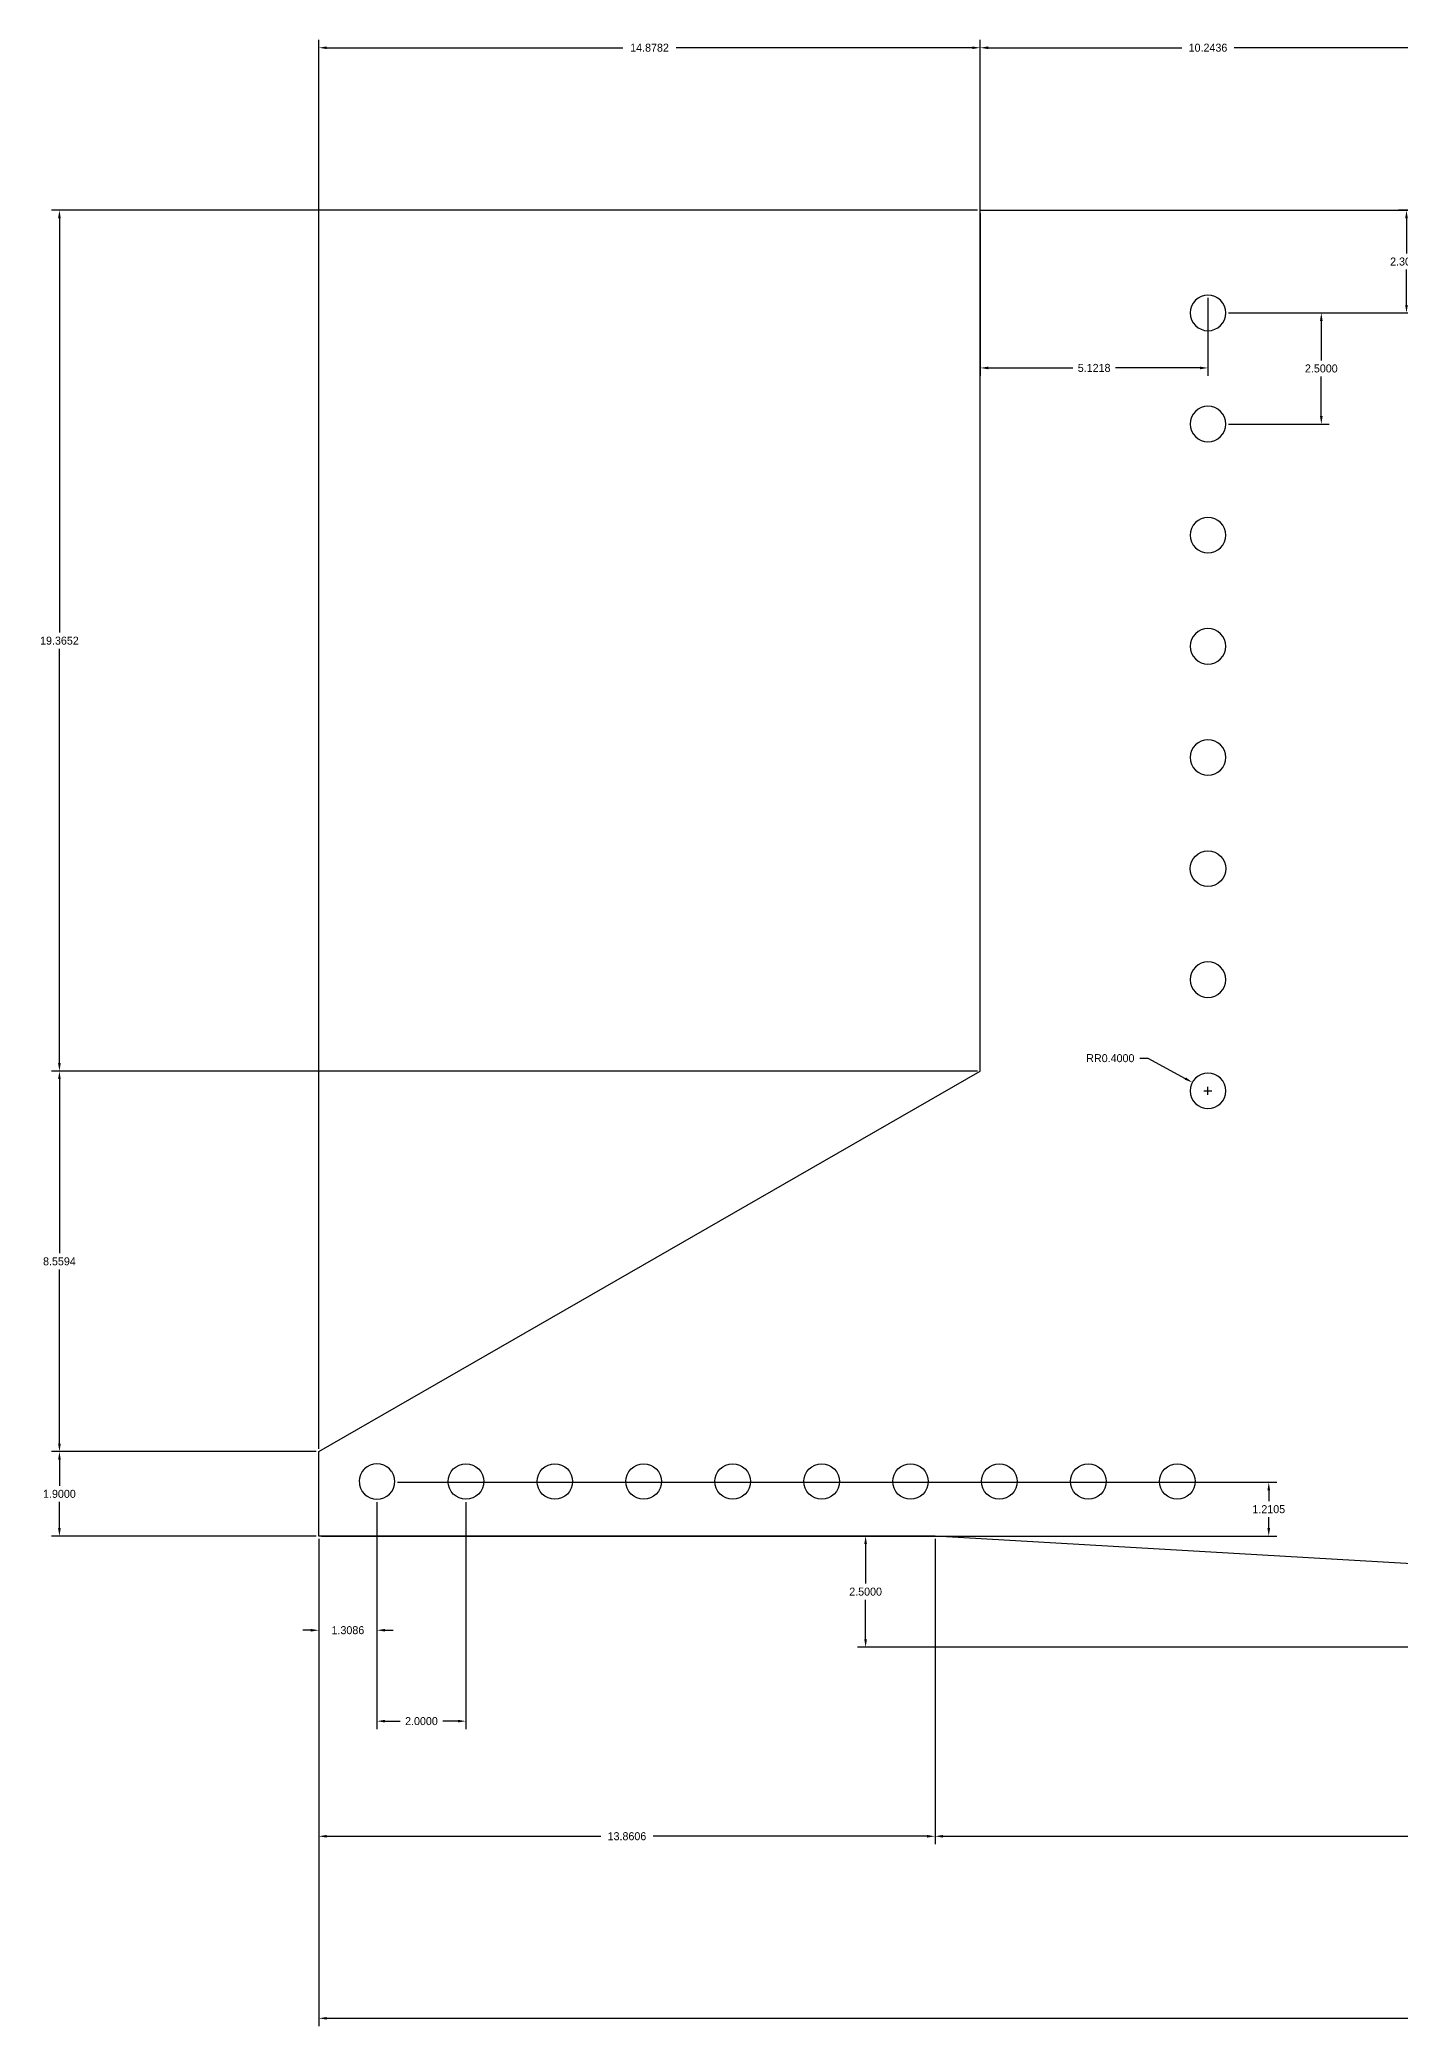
# Model space of a CAD drawing. Header units: millimetres. Extents: x -53 to 104, y -220 to 130.
# Drawn here: x -53.25 to -22.65, y -218.34 to -173.65 of the extents above; entities that cross this region are included whole.
import ezdxf

# ---------------------------------------------------------------- set-up
doc = ezdxf.new("R2010")
doc.units = ezdxf.units.MM
doc.header["$MEASUREMENT"] = 0
doc.layers.add('Standard', color=18, linetype='Continuous', true_color=0x000000)
doc.dimstyles.get("Standard").update_dxf_attribs({"dimtxt": 0.18, "dimasz": 0.18, "dimexe": 0.18, "dimexo": 0.0625, "dimgap": 0.09, "dimtad": 0, "dimtih": 1, "dimtoh": 1, "dimdec": 4, "dimzin": 0, "dimdsep": 46, "dimtxsty": 'Standard', "dimcen": 0.09, "dimadec": 0, "dimazin": 0, "dimtfac": 1, "dimtdec": 4, "dimtofl": 0, "dimtmove": 0, "dimatfit": 3, "dimfxl": 1, "dimtolj": 1, "dimtzin": 0, "dimarcsym": 0})

# ---------------------------------------------------------------- blocks, each defined once
blk = doc.blocks.new('*D1')
at = {"layer": 'Defpoints', "color": 0}
for p in [(-27.326, -197.109), (-26.975, -197.3)]:
    blk.add_point(p, dxfattribs=at)
at = {"layer": 'Standard', "color": 0, "lineweight": -2}
for p, q in [((-28.509, -196.565), (-28.329, -196.565)), ((-28.329, -196.565), (-27.485, -197.023))]:
    blk.add_line(p, q, dxfattribs=at)
at = {"layer": 'Standard', "color": 0}
for p, q in [((-27.065, -197.3), (-26.885, -197.3)), ((-26.975, -197.39), (-26.975, -197.21))]:
    blk.add_line(p, q, dxfattribs=at)
blk.add_solid([(-27.499, -197.049), (-27.47, -196.997), (-27.326, -197.109)], dxfattribs=at)
at = {"layer": 'Standard', "color": 0, "insert": (-29.171, -196.565), "char_height": 0.18, "attachment_point": 5}
blk.add_mtext('\\A1;RR0.4000', dxfattribs=at)
blk = doc.blocks.new('*D2')
at = {"layer": 'Defpoints', "color": 0}
for p in [(-45.266, -206.104), (-46.975, -207.315), (-25.608, -207.315)]:
    blk.add_point(p, dxfattribs=at)
at = {"layer": 'Standard', "color": 0, "lineweight": -2}
for p, q in [((-45.204, -206.104), (-25.428, -206.104)), ((-25.608, -206.284), (-25.608, -206.528)), ((-25.608, -207.135), (-25.608, -206.891)), ((-46.912, -207.315), (-25.428, -207.315))]:
    blk.add_line(p, q, dxfattribs=at)
at = {"layer": 'Standard', "color": 0}
for points in [[(-25.578, -206.284), (-25.638, -206.284), (-25.608, -206.104)], [(-25.638, -207.135), (-25.578, -207.135), (-25.608, -207.315)]]:
    blk.add_solid(points, dxfattribs=at)
at = {"layer": 'Standard', "color": 0, "insert": (-25.608, -206.71), "char_height": 0.18, "attachment_point": 5}
blk.add_mtext('\\A1;1.2105', dxfattribs=at)
blk = doc.blocks.new('*D3')
at = {"layer": 'Defpoints', "color": 0}
for p in [(-45.666, -206.486), (-43.666, -206.486), (-43.666, -211.477)]:
    blk.add_point(p, dxfattribs=at)
at = {"layer": 'Standard', "color": 0, "lineweight": -2}
for p, q in [((-45.666, -206.549), (-45.666, -211.657)), ((-43.666, -206.549), (-43.666, -211.657)), ((-45.486, -211.477), (-45.148, -211.477)), ((-43.846, -211.477), (-44.184, -211.477))]:
    blk.add_line(p, q, dxfattribs=at)
at = {"layer": 'Standard', "color": 0}
for points in [[(-45.486, -211.447), (-45.486, -211.507), (-45.666, -211.477)], [(-43.846, -211.507), (-43.846, -211.447), (-43.666, -211.477)]]:
    blk.add_solid(points, dxfattribs=at)
at = {"layer": 'Standard', "color": 0, "insert": (-44.666, -211.477), "char_height": 0.18, "attachment_point": 5}
blk.add_mtext('\\A1;2.0000', dxfattribs=at)
blk = doc.blocks.new('*D4')
at = {"layer": 'Defpoints', "color": 0}
for p in [(-45.666, -206.486), (-46.975, -207.315), (-46.975, -209.432)]:
    blk.add_point(p, dxfattribs=at)
at = {"layer": 'Standard', "color": 0, "lineweight": -2}
for p, q in [((-45.666, -206.549), (-45.666, -209.612)), ((-46.975, -207.377), (-46.975, -209.612)), ((-47.155, -209.432), (-47.335, -209.432)), ((-45.486, -209.432), (-45.306, -209.432))]:
    blk.add_line(p, q, dxfattribs=at)
at = {"layer": 'Standard', "color": 0}
for points in [[(-47.155, -209.462), (-47.155, -209.402), (-46.975, -209.432)], [(-45.486, -209.402), (-45.486, -209.462), (-45.666, -209.432)]]:
    blk.add_solid(points, dxfattribs=at)
at = {"layer": 'Standard', "color": 0, "insert": (-46.321, -209.432), "char_height": 0.18, "attachment_point": 5}
blk.add_mtext('\\A1;1.3086', dxfattribs=at)
blk = doc.blocks.new('*D5')
at = {"layer": 'Defpoints', "color": 0}
for p in [(-26.575, -179.8), (-26.575, -182.3), (-24.426, -182.3)]:
    blk.add_point(p, dxfattribs=at)
at = {"layer": 'Standard', "color": 0, "lineweight": -2}
for p, q in [((-26.512, -179.8), (-24.246, -179.8)), ((-24.426, -179.98), (-24.426, -180.868)), ((-24.426, -182.12), (-24.426, -181.231)), ((-26.512, -182.3), (-24.246, -182.3))]:
    blk.add_line(p, q, dxfattribs=at)
at = {"layer": 'Standard', "color": 0}
for points in [[(-24.396, -179.98), (-24.456, -179.98), (-24.426, -179.8)], [(-24.456, -182.12), (-24.396, -182.12), (-24.426, -182.3)]]:
    blk.add_solid(points, dxfattribs=at)
at = {"layer": 'Standard', "color": 0, "insert": (-24.426, -181.05), "char_height": 0.18, "attachment_point": 5}
blk.add_mtext('\\A1;2.5000', dxfattribs=at)
blk = doc.blocks.new('*D6')
at = {"layer": 'Defpoints', "color": 0}
for p in [(-22.51, -177.49), (-21.853, -177.49), (-26.575, -179.8)]:
    blk.add_point(p, dxfattribs=at)
at = {"layer": 'Standard', "color": 0, "lineweight": -2}
for p, q in [((-21.915, -177.49), (-22.69, -177.49)), ((-22.51, -177.67), (-22.51, -178.463)), ((-22.51, -179.62), (-22.51, -178.827)), ((-26.512, -179.8), (-22.33, -179.8))]:
    blk.add_line(p, q, dxfattribs=at)
at = {"layer": 'Standard', "color": 0}
for points in [[(-22.48, -177.67), (-22.54, -177.67), (-22.51, -177.49)], [(-22.54, -179.62), (-22.48, -179.62), (-22.51, -179.8)]]:
    blk.add_solid(points, dxfattribs=at)
at = {"layer": 'Standard', "color": 0, "insert": (-22.51, -178.645), "char_height": 0.18, "attachment_point": 5}
blk.add_mtext('\\A1;2.3095', dxfattribs=at)
blk = doc.blocks.new('*D7')
at = {"layer": 'Defpoints', "color": 0}
for p in [(-32.097, -177.49), (-26.975, -179.4), (-26.975, -181.038)]:
    blk.add_point(p, dxfattribs=at)
at = {"layer": 'Standard', "color": 0, "lineweight": -2}
for p, q in [((-32.097, -177.553), (-32.097, -181.218)), ((-26.975, -179.462), (-26.975, -181.218)), ((-31.917, -181.038), (-30.018, -181.038)), ((-27.155, -181.038), (-29.054, -181.038))]:
    blk.add_line(p, q, dxfattribs=at)
at = {"layer": 'Standard', "color": 0}
for points in [[(-31.917, -181.008), (-31.917, -181.068), (-32.097, -181.038)], [(-27.155, -181.068), (-27.155, -181.008), (-26.975, -181.038)]]:
    blk.add_solid(points, dxfattribs=at)
at = {"layer": 'Standard', "color": 0, "insert": (-29.536, -181.038), "char_height": 0.18, "attachment_point": 5}
blk.add_mtext('\\A1;5.1218', dxfattribs=at)
blk = doc.blocks.new('*D8')
at = {"layer": 'Defpoints', "color": 0}
for p in [(-33.114, -207.315), (-34.676, -209.815), (9.911, -209.815)]:
    blk.add_point(p, dxfattribs=at)
at = {"layer": 'Standard', "color": 0, "lineweight": -2}
for p, q in [((-33.177, -207.315), (-34.856, -207.315)), ((-34.676, -207.495), (-34.676, -208.383)), ((-34.676, -209.635), (-34.676, -208.747)), ((9.849, -209.815), (-34.856, -209.815))]:
    blk.add_line(p, q, dxfattribs=at)
at = {"layer": 'Standard', "color": 0}
for points in [[(-34.646, -207.495), (-34.706, -207.495), (-34.676, -207.315)], [(-34.706, -209.635), (-34.646, -209.635), (-34.676, -209.815)]]:
    blk.add_solid(points, dxfattribs=at)
at = {"layer": 'Standard', "color": 0, "insert": (-34.676, -208.565), "char_height": 0.18, "attachment_point": 5}
blk.add_mtext('\\A1;2.5000', dxfattribs=at)
blk = doc.blocks.new('*D12')
at = {"layer": 'Defpoints', "color": 0}
for p in [(-46.975, -205.415), (-52.809, -207.315), (-46.975, -207.315)]:
    blk.add_point(p, dxfattribs=at)
at = {"layer": 'Standard', "color": 0, "lineweight": -2}
for p, q in [((-47.037, -205.415), (-52.989, -205.415)), ((-52.809, -205.595), (-52.809, -206.183)), ((-52.809, -207.135), (-52.809, -206.547)), ((-47.037, -207.315), (-52.989, -207.315))]:
    blk.add_line(p, q, dxfattribs=at)
at = {"layer": 'Standard', "color": 0}
for points in [[(-52.779, -205.595), (-52.839, -205.595), (-52.809, -205.415)], [(-52.839, -207.135), (-52.779, -207.135), (-52.809, -207.315)]]:
    blk.add_solid(points, dxfattribs=at)
at = {"layer": 'Standard', "color": 0, "insert": (-52.809, -206.365), "char_height": 0.18, "attachment_point": 5}
blk.add_mtext('\\A1;1.9000', dxfattribs=at)
blk = doc.blocks.new('*D13')
at = {"layer": 'Defpoints', "color": 0}
for p in [(-32.097, -196.855), (-52.809, -205.415), (-46.975, -205.415)]:
    blk.add_point(p, dxfattribs=at)
at = {"layer": 'Standard', "color": 0, "lineweight": -2}
for p, q in [((-32.159, -196.855), (-52.989, -196.855)), ((-52.809, -197.035), (-52.809, -200.951)), ((-52.809, -205.235), (-52.809, -201.319)), ((-47.037, -205.415), (-52.989, -205.415))]:
    blk.add_line(p, q, dxfattribs=at)
at = {"layer": 'Standard', "color": 0}
for points in [[(-52.779, -197.035), (-52.839, -197.035), (-52.809, -196.855)], [(-52.839, -205.235), (-52.779, -205.235), (-52.809, -205.415)]]:
    blk.add_solid(points, dxfattribs=at)
at = {"layer": 'Standard', "color": 0, "insert": (-52.809, -201.135), "char_height": 0.18, "attachment_point": 5}
blk.add_mtext('\\A1;8.5594', dxfattribs=at)
blk = doc.blocks.new('*D14')
at = {"layer": 'Defpoints', "color": 0}
for p in [(-32.097, -177.49), (-52.809, -196.855), (-32.097, -196.855)]:
    blk.add_point(p, dxfattribs=at)
at = {"layer": 'Standard', "color": 0, "lineweight": -2}
for p, q in [((-32.159, -177.49), (-52.989, -177.49)), ((-52.809, -177.67), (-52.809, -186.991)), ((-52.809, -196.675), (-52.809, -187.355)), ((-32.159, -196.855), (-52.989, -196.855))]:
    blk.add_line(p, q, dxfattribs=at)
at = {"layer": 'Standard', "color": 0}
for points in [[(-52.779, -177.67), (-52.839, -177.67), (-52.809, -177.49)], [(-52.839, -196.675), (-52.779, -196.675), (-52.809, -196.855)]]:
    blk.add_solid(points, dxfattribs=at)
at = {"layer": 'Standard', "color": 0, "insert": (-52.809, -187.173), "char_height": 0.18, "attachment_point": 5}
blk.add_mtext('\\A1;19.3652', dxfattribs=at)
blk = doc.blocks.new('*D16')
at = {"layer": 'Defpoints', "color": 0}
for p in [(-21.853, -173.835), (-32.097, -177.49), (-21.853, -177.49)]:
    blk.add_point(p, dxfattribs=at)
at = {"layer": 'Standard', "color": 0, "lineweight": -2}
for p, q in [((-32.097, -177.428), (-32.097, -173.655)), ((-21.853, -177.428), (-21.853, -173.655)), ((-31.917, -173.835), (-27.561, -173.835)), ((-22.033, -173.835), (-26.388, -173.835))]:
    blk.add_line(p, q, dxfattribs=at)
at = {"layer": 'Standard', "color": 0}
for points in [[(-31.917, -173.805), (-31.917, -173.865), (-32.097, -173.835)], [(-22.033, -173.865), (-22.033, -173.805), (-21.853, -173.835)]]:
    blk.add_solid(points, dxfattribs=at)
at = {"layer": 'Standard', "color": 0, "insert": (-26.975, -173.835), "char_height": 0.18, "attachment_point": 5}
blk.add_mtext('\\A1;10.2436', dxfattribs=at)
blk = doc.blocks.new('*D17')
at = {"layer": 'Defpoints', "color": 0}
for p in [(-32.097, -173.835), (-32.097, -196.855), (-46.975, -205.415)]:
    blk.add_point(p, dxfattribs=at)
at = {"layer": 'Standard', "color": 0, "lineweight": -2}
for p, q in [((-46.975, -205.352), (-46.975, -173.655)), ((-32.097, -196.793), (-32.097, -173.655)), ((-46.795, -173.835), (-40.137, -173.835)), ((-32.277, -173.835), (-38.934, -173.835))]:
    blk.add_line(p, q, dxfattribs=at)
at = {"layer": 'Standard', "color": 0}
for points in [[(-46.795, -173.805), (-46.795, -173.865), (-46.975, -173.835)], [(-32.277, -173.865), (-32.277, -173.805), (-32.097, -173.835)]]:
    blk.add_solid(points, dxfattribs=at)
at = {"layer": 'Standard', "color": 0, "insert": (-39.536, -173.835), "char_height": 0.18, "attachment_point": 5}
blk.add_mtext('\\A1;14.8782', dxfattribs=at)
blk = doc.blocks.new('*D18')
at = {"layer": 'Defpoints', "color": 0}
for p in [(-46.975, -207.315), (9.911, -209.815), (9.911, -218.161)]:
    blk.add_point(p, dxfattribs=at)
at = {"layer": 'Standard', "color": 0, "lineweight": -2}
for p, q in [((-46.975, -207.377), (-46.975, -218.341)), ((9.911, -209.877), (9.911, -218.341)), ((-46.795, -218.161), (-19.133, -218.161)), ((9.731, -218.161), (-17.931, -218.161))]:
    blk.add_line(p, q, dxfattribs=at)
at = {"layer": 'Standard', "color": 0}
for points in [[(-46.795, -218.131), (-46.795, -218.191), (-46.975, -218.161)], [(9.731, -218.191), (9.731, -218.131), (9.911, -218.161)]]:
    blk.add_solid(points, dxfattribs=at)
at = {"layer": 'Standard', "color": 0, "insert": (-18.532, -218.161), "char_height": 0.18, "attachment_point": 5}
blk.add_mtext('\\A1;56.8861', dxfattribs=at)
blk = doc.blocks.new('*D19')
at = {"layer": 'Defpoints', "color": 0}
for p in [(-33.114, -207.315), (9.911, -209.815), (9.911, -214.067)]:
    blk.add_point(p, dxfattribs=at)
at = {"layer": 'Standard', "color": 0, "lineweight": -2}
for p, q in [((-33.114, -207.377), (-33.114, -214.247)), ((9.911, -209.877), (9.911, -214.247)), ((-32.934, -214.067), (-12.219, -214.067)), ((9.731, -214.067), (-10.983, -214.067))]:
    blk.add_line(p, q, dxfattribs=at)
at = {"layer": 'Standard', "color": 0}
for points in [[(-32.934, -214.037), (-32.934, -214.097), (-33.114, -214.067)], [(9.731, -214.097), (9.731, -214.037), (9.911, -214.067)]]:
    blk.add_solid(points, dxfattribs=at)
at = {"layer": 'Standard', "color": 0, "insert": (-11.601, -214.067), "char_height": 0.18, "attachment_point": 5}
blk.add_mtext('\\A1;43.0255', dxfattribs=at)
blk = doc.blocks.new('*D20')
at = {"layer": 'Defpoints', "color": 0}
for p in [(-46.975, -207.315), (-33.114, -207.315), (-33.114, -214.067)]:
    blk.add_point(p, dxfattribs=at)
at = {"layer": 'Standard', "color": 0, "lineweight": -2}
for p, q in [((-46.975, -207.377), (-46.975, -214.247)), ((-33.114, -207.377), (-33.114, -214.247)), ((-46.795, -214.067), (-40.631, -214.067)), ((-33.294, -214.067), (-39.458, -214.067))]:
    blk.add_line(p, q, dxfattribs=at)
at = {"layer": 'Standard', "color": 0}
for points in [[(-46.795, -214.037), (-46.795, -214.097), (-46.975, -214.067)], [(-33.294, -214.097), (-33.294, -214.037), (-33.114, -214.067)]]:
    blk.add_solid(points, dxfattribs=at)
at = {"layer": 'Standard', "color": 0, "insert": (-40.044, -214.067), "char_height": 0.18, "attachment_point": 5}
blk.add_mtext('\\A1;13.8606', dxfattribs=at)

msp = doc.modelspace()

# ---------------------------------------------------------------- linework, layer by layer
at = {"color": 221, "true_color": 0xe5a6d7}
for points in [[(-46.9748, -205.41476), (-32.09659, -196.85532), (-32.09658, -177.49007), (-21.85299, -177.49007), (-21.85299, -196.85532), (9.91133, -207.91478), (9.91132, -209.81479), (-33.11417, -207.31477), (-46.9748, -207.31477), (-46.9748, -205.41476)], [(-27.12786, -180.16911), (-27.05282, -180.19188), (-26.97478, -180.19955), (-26.89675, -180.19188), (-26.82171, -180.16911), (-26.75256, -180.13214), (-26.69194, -180.0824), (-26.6422, -180.02179), (-26.60523, -179.95264), (-26.58247, -179.87759), (-26.57479, -179.79956), (-26.58247, -179.72153), (-26.60523, -179.64648), (-26.6422, -179.57733), (-26.69194, -179.51672), (-26.75256, -179.46698), (-26.82171, -179.43001), (-26.89675, -179.40724), (-26.97478, -179.39957), (-27.05282, -179.40724), (-27.12786, -179.43001), (-27.19701, -179.46698), (-27.25763, -179.51672), (-27.30737, -179.57733), (-27.34434, -179.64648), (-27.3671, -179.72153), (-27.37479, -179.79956), (-27.3671, -179.87759), (-27.34434, -179.95264), (-27.30737, -180.02179), (-27.25763, -180.0824), (-27.19701, -180.13214), (-27.12786, -180.16911)], [(-26.6422, -182.52179), (-26.60523, -182.45264), (-26.58247, -182.37759), (-26.57479, -182.29956), (-26.58247, -182.22153), (-26.60523, -182.14648), (-26.6422, -182.07733), (-26.69194, -182.01672), (-26.75256, -181.96696), (-26.82171, -181.93001), (-26.89675, -181.90724), (-26.97478, -181.89957), (-27.05282, -181.90724), (-27.12786, -181.93001), (-27.19701, -181.96698), (-27.25763, -182.01672), (-27.30737, -182.07733), (-27.34434, -182.14648), (-27.3671, -182.22153), (-27.37478, -182.29956), (-27.3671, -182.37759), (-27.34434, -182.45264), (-27.30737, -182.52179), (-27.25763, -182.5824), (-27.19701, -182.63216), (-27.12786, -182.66911), (-27.05282, -182.69188), (-26.97478, -182.69955), (-26.89675, -182.69188), (-26.82171, -182.66911), (-26.75256, -182.63216), (-26.69194, -182.5824), (-26.6422, -182.52179)], [(-27.19701, -185.13216), (-27.12786, -185.16911), (-27.05282, -185.19188), (-26.97478, -185.19955), (-26.89675, -185.19188), (-26.82171, -185.16911), (-26.75256, -185.13216), (-26.69194, -185.0824), (-26.6422, -185.02179), (-26.60523, -184.95264), (-26.58247, -184.87759), (-26.57479, -184.79956), (-26.58247, -184.72153), (-26.60523, -184.64648), (-26.6422, -184.57733), (-26.69194, -184.51672), (-26.75256, -184.46698), (-26.82171, -184.43001), (-26.89675, -184.40724), (-26.97478, -184.39957), (-27.05282, -184.40724), (-27.12786, -184.43001), (-27.19701, -184.46698), (-27.25763, -184.51672), (-27.30737, -184.57733), (-27.34434, -184.64648), (-27.3671, -184.72153), (-27.37479, -184.79956), (-27.3671, -184.87759), (-27.34434, -184.95264), (-27.30737, -185.02179), (-27.25763, -185.0824), (-27.19701, -185.13216)], [(-27.05282, -187.69188), (-26.97479, -187.69955), (-26.89675, -187.69188), (-26.82171, -187.66911), (-26.75256, -187.63214), (-26.69194, -187.5824), (-26.6422, -187.52179), (-26.60523, -187.45264), (-26.58247, -187.37759), (-26.57479, -187.29956), (-26.58247, -187.22153), (-26.60524, -187.14648), (-26.6422, -187.07733), (-26.69194, -187.01672), (-26.75256, -186.96698), (-26.82171, -186.93001), (-26.89675, -186.90724), (-26.97479, -186.89957), (-27.05282, -186.90724), (-27.12786, -186.93001), (-27.19702, -186.96698), (-27.25763, -187.01672), (-27.30737, -187.07733), (-27.34434, -187.14648), (-27.3671, -187.22153), (-27.37479, -187.29956), (-27.3671, -187.37759), (-27.34434, -187.45264), (-27.30737, -187.52179), (-27.25763, -187.5824), (-27.19702, -187.63214), (-27.12786, -187.66911), (-27.05282, -187.69188)], [(-26.97479, -189.39955), (-27.05283, -189.40724), (-27.12786, -189.43001), (-27.19702, -189.46696), (-27.25763, -189.51671), (-27.30738, -189.57733), (-27.34434, -189.64648), (-27.3671, -189.72153), (-27.37479, -189.79956), (-27.3671, -189.87759), (-27.34434, -189.95264), (-27.30738, -190.02179), (-27.25763, -190.0824), (-27.19702, -190.13214), (-27.12786, -190.16911), (-27.05283, -190.19188), (-26.97479, -190.19955), (-26.89675, -190.19188), (-26.82172, -190.16911), (-26.75256, -190.13214), (-26.69195, -190.0824), (-26.6422, -190.02179), (-26.60524, -189.95264), (-26.58247, -189.87759), (-26.57479, -189.79956), (-26.58247, -189.72153), (-26.60524, -189.64648), (-26.6422, -189.57733), (-26.69195, -189.51671), (-26.75256, -189.46696), (-26.82172, -189.43001), (-26.89675, -189.40724), (-26.97479, -189.39955)], [(-26.75256, -191.96696), (-26.69195, -192.01671), (-26.6422, -192.07733), (-26.60524, -192.14648), (-26.58248, -192.22153), (-26.57479, -192.29956), (-26.58248, -192.37759), (-26.60524, -192.45264), (-26.6422, -192.52179), (-26.69195, -192.5824), (-26.75256, -192.63214), (-26.82172, -192.66911), (-26.89676, -192.69188), (-26.97479, -192.69955), (-27.05283, -192.69188), (-27.12786, -192.66911), (-27.19702, -192.63214), (-27.25763, -192.5824), (-27.30738, -192.52179), (-27.34434, -192.45264), (-27.36711, -192.37759), (-27.37479, -192.29956), (-27.36711, -192.22153), (-27.34434, -192.14648), (-27.30738, -192.07733), (-27.25763, -192.01671), (-27.19702, -191.96696), (-27.12786, -191.93001), (-27.05283, -191.90724), (-26.97479, -191.89955), (-26.89676, -191.90724), (-26.82172, -191.93001), (-26.75256, -191.96696)], [(-26.97479, -195.19955), (-26.89676, -195.19188), (-26.82172, -195.16911), (-26.75256, -195.13214), (-26.69195, -195.0824), (-26.6422, -195.02179), (-26.60524, -194.95264), (-26.58248, -194.87759), (-26.57479, -194.79956), (-26.58248, -194.72153), (-26.60524, -194.64648), (-26.6422, -194.57733), (-26.69195, -194.51671), (-26.75256, -194.46696), (-26.82172, -194.43001), (-26.89676, -194.40724), (-26.97479, -194.39955), (-27.05283, -194.40724), (-27.12786, -194.43001), (-27.19702, -194.46696), (-27.25764, -194.51672), (-27.30738, -194.57733), (-27.34435, -194.64648), (-27.36711, -194.72153), (-27.37479, -194.79956), (-27.36711, -194.87759), (-27.34434, -194.95264), (-27.30738, -195.02179), (-27.25763, -195.0824), (-27.19702, -195.13214), (-27.12786, -195.16911), (-27.05283, -195.19188), (-26.97479, -195.19955)], [(-26.82172, -196.93001), (-26.89676, -196.90724), (-26.97479, -196.89957), (-27.05283, -196.90724), (-27.12786, -196.93001), (-27.19702, -196.96696), (-27.25763, -197.01672), (-27.30738, -197.07733), (-27.34434, -197.14648), (-27.36711, -197.22153), (-27.37479, -197.29956), (-27.36711, -197.37759), (-27.34434, -197.45264), (-27.30738, -197.52179), (-27.25763, -197.5824), (-27.19702, -197.63214), (-27.12786, -197.66911), (-27.05283, -197.69188), (-26.97479, -197.69955), (-26.89676, -197.69188), (-26.82172, -197.66911), (-26.75256, -197.63214), (-26.69195, -197.5824), (-26.6422, -197.52179), (-26.60524, -197.45264), (-26.58248, -197.37759), (-26.57479, -197.29956), (-26.58248, -197.22153), (-26.60524, -197.14648), (-26.6422, -197.07733), (-26.69195, -197.01672), (-26.75256, -196.96696), (-26.82172, -196.93001)], [(-45.29668, -205.9334), (-45.33365, -205.86424), (-45.34391, -205.85173), (-45.38339, -205.80363), (-45.44401, -205.75388), (-45.51316, -205.71692), (-45.5882, -205.69415), (-45.66624, -205.68648), (-45.74427, -205.69415), (-45.81931, -205.71692), (-45.88847, -205.75388), (-45.94908, -205.80363), (-45.95934, -205.81613), (-45.99883, -205.86424), (-46.03579, -205.9334), (-46.05855, -206.00844), (-46.06482, -206.07208), (-46.06623, -206.08647), (-46.06306, -206.11874), (-46.05855, -206.16451), (-46.03579, -206.23955), (-45.99883, -206.3087), (-45.94908, -206.36931), (-45.88846, -206.41905), (-45.81931, -206.45602), (-45.74427, -206.47879), (-45.66624, -206.48647), (-45.5882, -206.47879), (-45.51316, -206.45602), (-45.44401, -206.41905), (-45.38339, -206.36931), (-45.33365, -206.3087), (-45.29786, -206.24174), (-45.29668, -206.23955), (-45.27392, -206.16451), (-45.27074, -206.13223), (-45.26798, -206.10423), (-45.26624, -206.08647), (-45.27251, -206.02283), (-45.27392, -206.00844), (-45.29668, -205.9334)], [(-43.29668, -205.9334), (-43.27392, -206.00844), (-43.26624, -206.08647), (-43.27074, -206.13223), (-43.27392, -206.16451), (-43.29668, -206.23955), (-43.33365, -206.3087), (-43.38339, -206.36931), (-43.44401, -206.41905), (-43.51316, -206.45602), (-43.5882, -206.47879), (-43.66624, -206.48647), (-43.74427, -206.47879), (-43.81931, -206.45602), (-43.88846, -206.41905), (-43.94908, -206.36931), (-43.99883, -206.3087), (-44.03579, -206.23955), (-44.05855, -206.16451), (-44.06306, -206.11874), (-44.06623, -206.08647), (-44.05855, -206.00844), (-44.03579, -205.9334), (-43.99883, -205.86424), (-43.94908, -205.80363), (-43.88847, -205.75389), (-43.81931, -205.71692), (-43.74427, -205.69415), (-43.66624, -205.68648), (-43.5882, -205.69415), (-43.51316, -205.71692), (-43.44401, -205.75389), (-43.38339, -205.80363), (-43.33365, -205.86424), (-43.29668, -205.9334)], [(-41.29668, -205.9334), (-41.27392, -206.00844), (-41.26624, -206.08647), (-41.27392, -206.16451), (-41.29668, -206.23955), (-41.33365, -206.3087), (-41.38339, -206.36932), (-41.44401, -206.41907), (-41.51316, -206.45602), (-41.5882, -206.47879), (-41.66624, -206.48648), (-41.74427, -206.47879), (-41.81931, -206.45602), (-41.88846, -206.41907), (-41.94908, -206.36932), (-41.99883, -206.3087), (-42.03579, -206.23955), (-42.05855, -206.16451), (-42.06306, -206.11874), (-42.06623, -206.08647), (-42.05855, -206.00844), (-42.03579, -205.9334), (-41.99883, -205.86424), (-41.94908, -205.80363), (-41.88847, -205.75389), (-41.81931, -205.71692), (-41.74427, -205.69415), (-41.66624, -205.68648), (-41.5882, -205.69415), (-41.51316, -205.71692), (-41.44401, -205.75389), (-41.38339, -205.80363), (-41.33365, -205.86424), (-41.29668, -205.9334)], [(-39.29668, -205.9334), (-39.27392, -206.00844), (-39.26624, -206.08647), (-39.27074, -206.13225), (-39.27392, -206.16451), (-39.29668, -206.23955), (-39.33365, -206.3087), (-39.38339, -206.36932), (-39.44401, -206.41907), (-39.51316, -206.45602), (-39.5882, -206.47879), (-39.66624, -206.48648), (-39.74427, -206.47879), (-39.81931, -206.45602), (-39.88847, -206.41907), (-39.94908, -206.36932), (-39.99883, -206.3087), (-40.03579, -206.23955), (-40.05855, -206.16451), (-40.06624, -206.08647), (-40.05855, -206.00844), (-40.03579, -205.9334), (-39.99883, -205.86424), (-39.94908, -205.80363), (-39.88847, -205.75389), (-39.81931, -205.71692), (-39.74427, -205.69415), (-39.66624, -205.68648), (-39.5882, -205.69415), (-39.51316, -205.71692), (-39.44401, -205.75389), (-39.38339, -205.80363), (-39.33365, -205.86424), (-39.29668, -205.9334)], [(-37.33365, -205.86424), (-37.29668, -205.93341), (-37.27392, -206.00844), (-37.26624, -206.08647), (-37.27392, -206.16452), (-37.29668, -206.23955), (-37.33365, -206.3087), (-37.38339, -206.36932), (-37.44401, -206.41907), (-37.51316, -206.45602), (-37.5882, -206.47879), (-37.66624, -206.48648), (-37.74427, -206.47879), (-37.81931, -206.45602), (-37.88847, -206.41907), (-37.94908, -206.36932), (-37.99883, -206.3087), (-38.03579, -206.23955), (-38.05855, -206.16451), (-38.06624, -206.08647), (-38.05855, -206.00844), (-38.03579, -205.9334), (-37.99883, -205.86424), (-37.94908, -205.80363), (-37.88847, -205.75389), (-37.81931, -205.71692), (-37.74427, -205.69417), (-37.66624, -205.68648), (-37.5882, -205.69417), (-37.51316, -205.71692), (-37.44401, -205.75389), (-37.38339, -205.80363), (-37.33365, -205.86424)], [(-35.33365, -205.86424), (-35.29668, -205.93341), (-35.27392, -206.00844), (-35.26624, -206.08647), (-35.27392, -206.16452), (-35.29668, -206.23955), (-35.33365, -206.3087), (-35.38339, -206.36932), (-35.44401, -206.41907), (-35.51316, -206.45602), (-35.5882, -206.47879), (-35.66624, -206.48648), (-35.74427, -206.47879), (-35.81931, -206.45602), (-35.88847, -206.41907), (-35.94908, -206.36932), (-35.99883, -206.3087), (-36.03579, -206.23955), (-36.05855, -206.16452), (-36.06624, -206.08647), (-36.05855, -206.00844), (-36.03579, -205.93341), (-35.99883, -205.86424), (-35.94908, -205.80363), (-35.88847, -205.75389), (-35.81931, -205.71692), (-35.74427, -205.69417), (-35.66624, -205.68648), (-35.5882, -205.69417), (-35.51316, -205.71692), (-35.44401, -205.75389), (-35.38339, -205.80363), (-35.33365, -205.86424)], [(-33.33365, -205.86424), (-33.29668, -205.9334), (-33.27392, -206.00844), (-33.26624, -206.08647), (-33.27392, -206.16451), (-33.29668, -206.23955), (-33.33365, -206.3087), (-33.38339, -206.36932), (-33.44401, -206.41907), (-33.51316, -206.45602), (-33.5882, -206.47879), (-33.66624, -206.48648), (-33.74427, -206.47879), (-33.81931, -206.45602), (-33.88847, -206.41907), (-33.94908, -206.36932), (-33.99883, -206.3087), (-34.03579, -206.23955), (-34.05855, -206.16451), (-34.06624, -206.08647), (-34.05855, -206.00844), (-34.03579, -205.9334), (-33.99883, -205.86424), (-33.94908, -205.80363), (-33.88847, -205.75389), (-33.81931, -205.71692), (-33.74427, -205.69417), (-33.66624, -205.68648), (-33.5882, -205.69417), (-33.51316, -205.71692), (-33.44401, -205.75389), (-33.38339, -205.80363), (-33.33365, -205.86424)], [(-31.27392, -206.00844), (-31.26624, -206.08647), (-31.27392, -206.16452), (-31.29668, -206.23955), (-31.33365, -206.3087), (-31.38339, -206.36932), (-31.44401, -206.41907), (-31.51316, -206.45602), (-31.5882, -206.47879), (-31.66624, -206.48648), (-31.74427, -206.47879), (-31.81931, -206.45602), (-31.88847, -206.41907), (-31.94908, -206.36932), (-31.99883, -206.3087), (-32.03579, -206.23955), (-32.05855, -206.16452), (-32.06624, -206.08647), (-32.05855, -206.00844), (-32.03579, -205.93341), (-31.99883, -205.86424), (-31.94908, -205.80363), (-31.88847, -205.75389), (-31.81931, -205.71692), (-31.74427, -205.69417), (-31.66624, -205.68648), (-31.5882, -205.69417), (-31.51316, -205.71692), (-31.44401, -205.75389), (-31.38339, -205.80363), (-31.33365, -205.86426), (-31.29668, -205.93341), (-31.27392, -206.00844)], [(-29.26624, -206.08649), (-29.27392, -206.16452), (-29.29668, -206.23955), (-29.33365, -206.3087), (-29.3834, -206.36932), (-29.44401, -206.41907), (-29.51316, -206.45602), (-29.5882, -206.47879), (-29.66624, -206.48648), (-29.74427, -206.47879), (-29.81931, -206.45602), (-29.88847, -206.41907), (-29.94908, -206.36932), (-29.99883, -206.3087), (-30.03579, -206.23955), (-30.05855, -206.16452), (-30.06624, -206.08649), (-30.05855, -206.00844), (-30.03579, -205.93341), (-29.99883, -205.86426), (-29.94908, -205.80363), (-29.88847, -205.75389), (-29.81931, -205.71692), (-29.74427, -205.69417), (-29.66624, -205.68648), (-29.5882, -205.69417), (-29.51316, -205.71692), (-29.44401, -205.75389), (-29.3834, -205.80363), (-29.33365, -205.86426), (-29.29668, -205.93341), (-29.27392, -206.00844), (-29.26624, -206.08649)], [(-27.26624, -206.08649), (-27.27392, -206.16452), (-27.29668, -206.23955), (-27.33365, -206.3087), (-27.3834, -206.36932), (-27.44401, -206.41907), (-27.51316, -206.45602), (-27.5882, -206.47879), (-27.66624, -206.48648), (-27.74427, -206.47879), (-27.81931, -206.45602), (-27.88847, -206.41907), (-27.94908, -206.36932), (-27.99883, -206.3087), (-28.03579, -206.23955), (-28.05855, -206.16452), (-28.06624, -206.08649), (-28.05855, -206.00844), (-28.03579, -205.93341), (-27.99883, -205.86426), (-27.94908, -205.80363), (-27.88847, -205.75389), (-27.81931, -205.71693), (-27.74427, -205.69417), (-27.66624, -205.68648), (-27.5882, -205.69417), (-27.51316, -205.71693), (-27.44401, -205.75389), (-27.3834, -205.80363), (-27.33365, -205.86426), (-27.29668, -205.93341), (-27.27392, -206.00844), (-27.26624, -206.08649)]]:
    msp.add_lwpolyline(points, dxfattribs=at)

# ---------------------------------------------------------------- dimensions: what is measured, and where the dimension line sits
at = {"layer": 'Standard'}
for base, p1, p2, picture, middle in [((-32.09659, -173.83479), (-46.9748, -205.41476), (-32.09659, -196.85532), '*D17', (-39.53569, -173.83479)), ((-21.85299, -173.83479), (-32.09658, -177.49007), (-21.85299, -177.49007), '*D16', (-26.97478, -173.83479)), ((-26.97478, -181.03843), (-32.09658, -177.49007), (-26.97478, -179.39957), '*D7', (-29.53568, -181.03843)), ((-46.9748, -209.43191), (-45.66624, -206.48647), (-46.9748, -207.31477), '*D4', (-46.32052, -209.43191)), ((-43.66624, -211.47677), (-45.66624, -206.48647), (-43.66624, -206.48647), '*D3', (-44.66624, -211.47677)), ((9.91132, -218.16061), (-46.9748, -207.31477), (9.91132, -209.81479), '*D18', (-18.53174, -218.16061)), ((-33.11417, -214.06734), (-46.9748, -207.31477), (-33.11417, -207.31477), '*D20', (-40.04448, -214.06734)), ((9.91132, -214.06734), (-33.11417, -207.31477), (9.91132, -209.81479), '*D19', (-11.60142, -214.06734))]:
    dim = msp.add_linear_dim(base=base, p1=p1, p2=p2, dimstyle='Standard', dxfattribs=at)
    dim.commit()
    dim.dimension.update_dxf_attribs({"geometry": picture, "text_midpoint": middle})
for base, p1, p2, picture, middle in [((-52.80892, -196.855316), (-32.096581, -177.490067), (-32.096588, -196.855316), '*D14', (-52.80892, -187.172691)), ((-22.50997, -177.49007), (-26.57479, -179.79956), (-21.85299, -177.49007), '*D6', (-22.50997, -178.64481)), ((-24.42586, -182.29956), (-26.57479, -179.79956), (-26.57479, -182.29956), '*D5', (-24.42586, -181.04956)), ((-52.80892, -205.41476), (-32.09659, -196.85532), (-46.9748, -205.41476), '*D13', (-52.80892, -201.13504)), ((-52.80892, -207.31477), (-46.9748, -205.41476), (-46.9748, -207.31477), '*D12', (-52.80892, -206.36477)), ((-25.60784, -207.31477), (-45.26624, -206.10423), (-46.9748, -207.31477), '*D2', (-25.60784, -206.7095)), ((-34.67615, -209.81479), (-33.11417, -207.31477), (9.91132, -209.81479), '*D8', (-34.67615, -208.56478))]:
    dim = msp.add_linear_dim(base=base, p1=p1, p2=p2, angle=90, dimstyle='Standard', dxfattribs=at)
    dim.commit()
    dim.dimension.update_dxf_attribs({"geometry": picture, "text_midpoint": middle})
dim = msp.add_radius_dim(center=(-26.97479, -197.29956), mpoint=(-27.32639, -197.10883), text='R<>', dimstyle='Standard', override={"dimtad": 0, "dimtofl": 0}, dxfattribs=at)
dim.commit()
dim.dimension.update_dxf_attribs({"geometry": '*D1', "text_midpoint": (-29.17125, -196.56487), "dimtype": 164})

doc.saveas('drawing.dxf')
